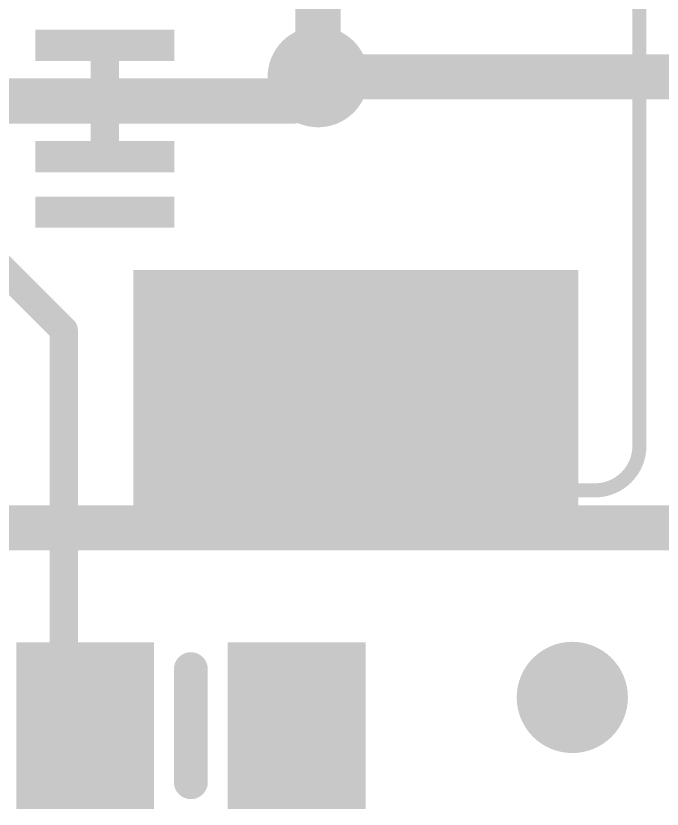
# Model space of a CAD drawing. Extents: x -11.1 to 62.6, y -8.5 to 38.4.
# Drawn here: x 20.65 to 26.46, y 0.52 to 7.65 of the extents above; entities that cross this region are included whole.
import ezdxf

# ---------------------------------------------------------------- set-up
doc = ezdxf.new("R2010")
doc.units = 0
for name, color, linetype in [('1', 12, 'CONTINUOUS'), ('16', 5, 'CONTINUOUS'), ('18', 110, 'CONTINUOUS'), ('21', 40, 'CONTINUOUS')]:
    doc.layers.add(name, color=color, linetype=linetype)

# ---------------------------------------------------------------- blocks, each defined once
blk = doc.blocks.new('RECT')
blk.add_solid([(-0.5, -0.5), (0.5, -0.5), (-0.5, 0.5), (0.5, 0.5)])
blk = doc.blocks.new('PIE')
at = {"const_width": 0.5}
blk.add_lwpolyline([(0, -0.25, 1), (0, 0.25, 1), (0, -0.25)], format="xyb", dxfattribs=at)
blk = doc.blocks.new('ROUNDV')
at = {"const_width": 0.5}
blk.add_lwpolyline([(0, -0.25, 1), (0, 0.25, 1), (0, -0.25)], format="xyb", dxfattribs=at)

msp = doc.modelspace()

# ---------------------------------------------------------------- linework, layer by layer
at = {"layer": '1'}
for points, const_width in [([(21.451, 7.385), (21.451, 6.885)], 0.254), ([(23.368, 7.1016), (23.1514, 6.885)], 0.4064), ([(23.368, 7.1016), (29.2204, 7.1016)], 0.4064), ([(20.32, 6.885), (21.451, 6.885)], 0.4064), ([(23.1514, 6.885), (21.451, 6.885)], 0.4064), ([(21.451, 6.885), (21.451, 6.385)], 0.254), ([(21.082, 4.826), (20.32, 5.588)], 0.254), ([(21.082, 1.463), (21.082, 4.826)], 0.254), ([(21.275, 1.27), (21.082, 1.463)], 0.254)]:
    msp.add_lwpolyline(points, dxfattribs=dict(at, const_width=const_width))
for points, const_width in [([(21.5145, 7.385, 1), (21.3875, 7.385)], 0.127), ([(23.368, 7.2032, 1), (23.368, 7)], 0.2032), ([(23.4398, 7.0298, 1), (23.2962, 7.1734)], 0.2032), ([(21.451, 6.9866, 1), (21.451, 6.7834)], 0.2032), ([(21.451, 6.7834, 1), (21.451, 6.9866)], 0.2032), ([(23.1514, 6.7834, 1), (23.1514, 6.9866)], 0.2032), ([(21.5145, 6.885, 1), (21.3875, 6.885)], 0.127), ([(23.0796, 6.9568, 1), (23.2232, 6.8132)], 0.2032), ([(21.3875, 6.885, 1), (21.5145, 6.885)], 0.127), ([(21.3875, 6.385, 1), (21.5145, 6.385)], 0.127), ([(21.1455, 4.826, 1), (21.0185, 4.826)], 0.127), ([(21.0371, 4.7811, 1), (21.1269, 4.8709)], 0.127), ([(21.1269, 1.5079, 1), (21.0371, 1.4181)], 0.127), ([(21.0185, 1.463, 1), (21.1455, 1.463)], 0.127), ([(21.2301, 1.2251, 1), (21.3199, 1.3149)], 0.127)]:
    msp.add_lwpolyline(points, format="xyb", dxfattribs=dict(at, const_width=const_width))
at = {"layer": '16', "const_width": 0.4064}
for points in [[(23.368, 10.414), (23.368, 7.1016)], [(6.604, 3.048), (29.972, 3.048)]]:
    msp.add_lwpolyline(points, dxfattribs=at)
at = {"layer": '16', "const_width": 0.2032}
msp.add_lwpolyline([(23.2664, 7.1016, 1), (23.4696, 7.1016)], format="xyb", dxfattribs=at)
at = {"layer": '21'}
for points, const_width in [([(26.257, 3.785), (26.257, 23.485)], 0.127), ([(24.907, 3.385), (25.857, 3.385)], 0.127), ([(22.225, 1.778), (22.225, 0.762)], 0.3048)]:
    msp.add_lwpolyline(points, dxfattribs=dict(at, const_width=const_width))
for points, const_width in [([(25.857, 3.385, 0.4142), (26.257, 3.785)], 0.127), ([(26.2888, 3.785, 1), (26.2253, 3.785)], 0.0635), ([(26.2253, 3.785, 1), (26.2888, 3.785)], 0.0635), ([(24.907, 3.4168, 1), (24.907, 3.3533)], 0.0635), ([(25.857, 3.4168, 1), (25.857, 3.3533)], 0.0635), ([(25.857, 3.3533, 1), (25.857, 3.4168)], 0.0635), ([(22.3012, 1.778, 1), (22.1488, 1.778)], 0.1524), ([(22.1488, 0.762, 1), (22.3012, 0.762)], 0.1524)]:
    msp.add_lwpolyline(points, format="xyb", dxfattribs=dict(at, const_width=const_width))

# ---------------------------------------------------------------- block references
at = {"layer": '1'}
for p, xscale, yscale, rotation in [((21.451, 7.385), 0.28, 1.25, 270), ((21.451, 6.885), 0.28, 1.25, 270), ((21.451, 6.385), 0.28, 1.25, 270), ((21.451, 5.885), 0.28, 1.25, 270), ((23.707, 4.215), 2.3, 4, 90)]:
    msp.add_blockref('RECT', p, dxfattribs=dict(at, xscale=xscale, yscale=yscale, rotation=rotation))
at = {"layer": '1', "xscale": 1.24, "yscale": 1.5}
for p in [(21.275, 1.27), (23.175, 1.27)]:
    msp.add_blockref('RECT', p, dxfattribs=at)
at = {"layer": '1'}
msp.add_blockref('PIE', (25.654, 1.524), dxfattribs=at)
at = {"layer": '18', "xscale": 0.9064, "yscale": 0.9064}
msp.add_blockref('ROUNDV', (23.368, 7.1016), dxfattribs=at)
msp.add_blockref('ROUNDV', (23.368, 7.1016), dxfattribs=at)

doc.saveas('drawing.dxf')
